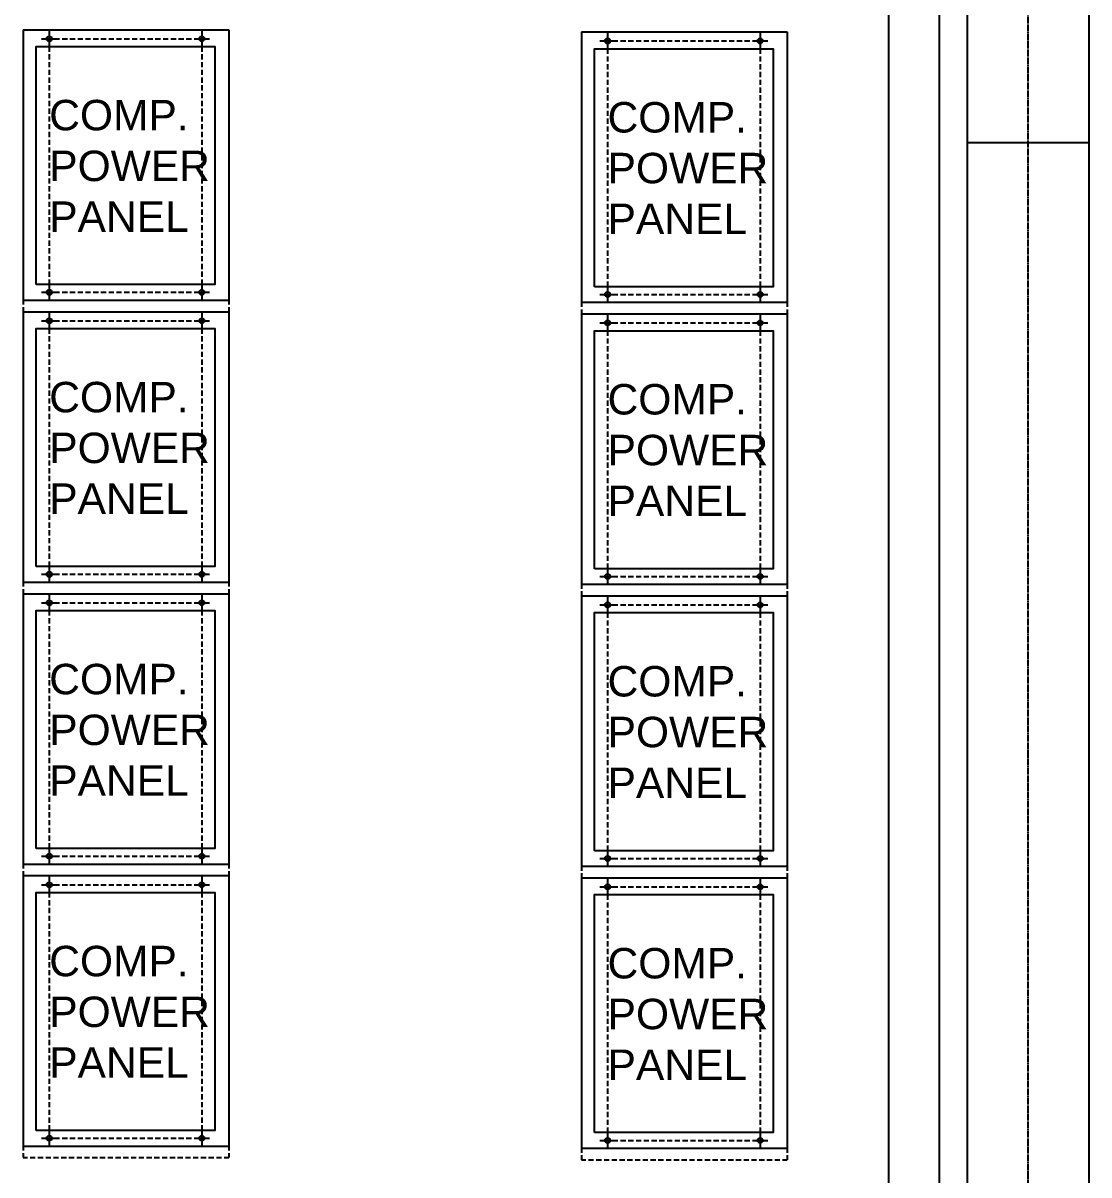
# Model space of a CAD drawing. Header units: millimetres. Extents: x -18489 to 17339, y -1599 to 10961.
# Drawn here: x -14434.2 to -14014.1, y 7926.2 to 8380.1 of the extents above; entities that cross this region are included whole.
import ezdxf

# ---------------------------------------------------------------- set-up
doc = ezdxf.new("R2010")
doc.units = ezdxf.units.MM
doc.linetypes.add('X-CUB3-L10$0$COL-CEN-LIN', pattern=[3.25, 2.5, -0.25, 0.25, -0.25])
for name, color, linetype in [('188K-SM-03-F10-MECH-EQ-Y2257103$0$Micron CUP L10 CDA EQU$0$M-EQPM-AD', 5, 'Continuous'), ('188K-SM-03-F10-MECH-EQ-Y2257103$0$Micron CUP L10 CDA EQU$0$M-PHASE1 AREA', 252, 'Continuous'), ('X-CUB3-L10$0$BEAM-RC(P)', 8, 'Continuous'), ('X-CUB3-L10$0$CCL', 8, 'X-CUB3-L10$0$COL-CEN-LIN'), ('X-CUB3-L10$0$WALL-RC', 8, 'Continuous')]:
    doc.layers.add(name, color=color, linetype=linetype)
doc.styles.add('188K-SM-03-F10-MECH-EQ-Y2257103$0$Micron CUP L10 CDA EQU$0$Standard', font='arial.ttf')

# ---------------------------------------------------------------- blocks, each defined once
blk = doc.blocks.new('188K-SM-03-F10-MECH-EQ-Y2257103$0$Micron CUP L10 CDA EQU$0$A$C2729eb2b')
h = blk.add_hatch(color=256)
edge = h.paths.add_edge_path()
edge.add_arc((5.228166, 99.906666), 0.127, 0, 360)
for points in [[(0, 106.531833), (0, 0)], [(0, 106.531833), (81.047166, 106.531833)], [(10.329333, 106.023833), (10.329333, 99.906666)], [(70.463833, 106.023833), (70.463833, 99.906666)], [(81.047166, 106.531833), (81.047166, 0)], [(7.260166, 102.954666), (13.377333, 102.954666)], [(10.329333, 99.906666), (10.329333, 97.874666)], [(12.361333, 102.954666), (14.393333, 102.954666)], [(15.4305, 102.954666), (17.4625, 102.954666)], [(18.4785, 102.954666), (20.5105, 102.954666)], [(21.547666, 102.954666), (23.579666, 102.954666)], [(24.595666, 102.954666), (26.627666, 102.954666)], [(27.664833, 102.954666), (29.696833, 102.954666)], [(30.712833, 102.954666), (32.744833, 102.954666)], [(33.782, 102.954666), (35.814, 102.954666)], [(36.83, 102.954666), (38.862, 102.954666)], [(39.878, 102.954666), (41.931166, 102.954666)], [(42.947166, 102.954666), (44.979166, 102.954666)], [(45.995166, 102.954666), (48.048333, 102.954666)], [(49.064333, 102.954666), (51.096333, 102.954666)], [(52.112333, 102.954666), (54.1655, 102.954666)], [(55.1815, 102.954666), (57.2135, 102.954666)], [(58.2295, 102.954666), (60.282666, 102.954666)], [(61.298666, 102.954666), (63.330666, 102.954666)], [(64.346666, 102.954666), (66.399833, 102.954666)], [(67.415833, 102.954666), (73.533, 102.954666)], [(70.463833, 99.906666), (70.463833, 97.874666)], [(10.329333, 96.8375), (10.329333, 94.8055)], [(70.463833, 96.8375), (70.463833, 94.8055)], [(10.329333, 93.7895), (10.329333, 91.7575)], [(70.463833, 93.7895), (70.463833, 91.7575)], [(10.329333, 90.7415), (10.329333, 88.688333)], [(10.329333, 87.672333), (10.329333, 85.640333)], [(70.463833, 90.7415), (70.463833, 88.688333)], [(70.463833, 87.672333), (70.463833, 85.640333)], [(10.329333, 84.624333), (10.329333, 82.571166)], [(70.463833, 84.624333), (70.463833, 82.571166)], [(10.329333, 81.555166), (10.329333, 79.523166)], [(10.329333, 78.507166), (10.329333, 76.454)], [(70.463833, 81.555166), (70.463833, 79.523166)], [(70.463833, 78.507166), (70.463833, 76.454)], [(10.329333, 75.438), (10.329333, 73.406)], [(70.463833, 75.438), (70.463833, 73.406)], [(10.329333, 72.39), (10.329333, 70.336833)], [(10.329333, 69.320833), (10.329333, 67.288833)], [(70.463833, 72.39), (70.463833, 70.336833)], [(70.463833, 69.320833), (70.463833, 67.288833)], [(10.329333, 66.272833), (10.329333, 64.219666)], [(70.463833, 66.272833), (70.463833, 64.219666)], [(10.329333, 63.203666), (10.329333, 61.171666)], [(10.329333, 60.155666), (10.329333, 58.1025)], [(70.463833, 63.203666), (70.463833, 61.171666)], [(70.463833, 60.155666), (70.463833, 58.1025)], [(10.329333, 57.0865), (10.329333, 55.0545)], [(70.463833, 57.0865), (70.463833, 55.0545)], [(10.329333, 54.0385), (10.329333, 51.985333)], [(10.329333, 50.969333), (10.329333, 48.937333)], [(70.463833, 54.0385), (70.463833, 51.985333)], [(70.463833, 50.969333), (70.463833, 48.937333)], [(10.329333, 47.921333), (10.329333, 45.889333)], [(70.463833, 47.921333), (70.463833, 45.889333)], [(10.329333, 44.852166), (10.329333, 42.820166)], [(10.329333, 41.804166), (10.329333, 39.772166)], [(70.463833, 44.852166), (70.463833, 42.820166)], [(70.463833, 41.804166), (70.463833, 39.772166)], [(10.329333, 38.735), (10.329333, 36.703)], [(70.463833, 38.735), (70.463833, 36.703)], [(10.329333, 35.687), (10.329333, 33.655)], [(10.329333, 32.617833), (10.329333, 30.585833)], [(70.463833, 35.687), (70.463833, 33.655)], [(70.463833, 32.617833), (70.463833, 30.585833)], [(10.329333, 29.569833), (10.329333, 27.537833)], [(70.463833, 29.569833), (70.463833, 27.537833)], [(10.329333, 26.521833), (10.329333, 24.468666)], [(10.329333, 23.452666), (10.329333, 21.420666)], [(70.463833, 26.521833), (70.463833, 24.468666)], [(70.463833, 23.452666), (70.463833, 21.420666)], [(10.329333, 20.404666), (10.329333, 18.3515)], [(70.463833, 20.404666), (70.463833, 18.3515)], [(10.329333, 17.3355), (10.329333, 15.3035)], [(10.329333, 14.2875), (10.329333, 12.234333)], [(70.463833, 17.3355), (70.463833, 15.3035)], [(70.463833, 14.2875), (70.463833, 12.234333)], [(10.329333, 11.218333), (10.329333, 9.186333)], [(70.463833, 11.218333), (70.463833, 9.186333)], [(10.329333, 8.170333), (10.329333, 6.117166)], [(10.329333, 6.117166), (10.329333, 0)], [(70.463833, 8.170333), (70.463833, 6.117166)], [(70.463833, 6.117166), (70.463833, 0)], [(0, 0), (0, -1.778)], [(0, 0), (81.047166, 0)], [(7.260166, 3.069166), (13.377333, 3.069166)], [(12.361333, 3.069166), (14.393333, 3.069166)], [(15.4305, 3.069166), (17.4625, 3.069166)], [(18.4785, 3.069166), (20.5105, 3.069166)], [(21.547666, 3.069166), (23.579666, 3.069166)], [(24.595666, 3.069166), (26.627666, 3.069166)], [(27.664833, 3.069166), (29.696833, 3.069166)], [(30.712833, 3.069166), (32.744833, 3.069166)], [(33.782, 3.069166), (35.814, 3.069166)], [(36.83, 3.069166), (38.862, 3.069166)], [(39.878, 3.069166), (41.931166, 3.069166)], [(42.947166, 3.069166), (44.979166, 3.069166)], [(45.995166, 3.069166), (48.048333, 3.069166)], [(49.064333, 3.069166), (51.096333, 3.069166)], [(52.112333, 3.069166), (54.1655, 3.069166)], [(55.1815, 3.069166), (57.2135, 3.069166)], [(58.2295, 3.069166), (60.282666, 3.069166)], [(61.298666, 3.069166), (63.330666, 3.069166)], [(64.346666, 3.069166), (66.399833, 3.069166)], [(67.415833, 3.069166), (73.533, 3.069166)], [(81.047166, 0), (81.047166, -1.778)], [(0, -2.794), (0, -4.572)], [(81.047166, -2.794), (81.047166, -4.572)], [(0, -4.572), (1.778, -4.572)], [(2.815166, -4.572), (4.847166, -4.572)], [(5.863166, -4.572), (7.895166, -4.572)], [(8.932333, -4.572), (10.964333, -4.572)], [(11.980333, -4.572), (14.012333, -4.572)], [(15.0495, -4.572), (17.0815, -4.572)], [(18.0975, -4.572), (20.1295, -4.572)], [(21.166666, -4.572), (23.198666, -4.572)], [(24.214666, -4.572), (26.246666, -4.572)], [(27.262666, -4.572), (29.315833, -4.572)], [(30.331833, -4.572), (32.363833, -4.572)], [(33.379833, -4.572), (35.433, -4.572)], [(36.449, -4.572), (38.481, -4.572)], [(39.497, -4.572), (41.550166, -4.572)], [(42.566166, -4.572), (44.598166, -4.572)], [(45.614166, -4.572), (47.667333, -4.572)], [(48.683333, -4.572), (50.715333, -4.572)], [(51.731333, -4.572), (53.7845, -4.572)], [(54.8005, -4.572), (56.8325, -4.572)], [(57.8485, -4.572), (59.901666, -4.572)], [(60.917666, -4.572), (62.949666, -4.572)], [(63.965666, -4.572), (66.018833, -4.572)], [(67.034833, -4.572), (69.066833, -4.572)], [(70.082833, -4.572), (72.136, -4.572)], [(73.152, -4.572), (75.184, -4.572)], [(76.2, -4.572), (78.253166, -4.572)], [(79.269166, -4.572), (81.047166, -4.572)]]:
    blk.add_lwpolyline(points)
blk.add_lwpolyline([(5.228166, 6.117166), (5.228166, 99.906666), (75.565, 99.906666), (75.565, 6.117166)], close=True)
for centre in [(10.329333, 102.954666), (70.463833, 102.954666), (10.329333, 3.069166), (70.463833, 3.069166)]:
    blk.add_circle(centre, 1.01869)
at = {"insert": (10.329333, 98.890666), "char_height": 12, "attachment_point": 1, "style": '188K-SM-03-F10-MECH-EQ-Y2257103$0$Micron CUP L10 CDA EQU$0$Standard'}
blk.add_mtext_dynamic_manual_height_columns('\\PCOMP.\\PPOWER\\PPANEL', width=60.1345, gutter_width=12.5, heights=[92.7735], dxfattribs=at)
blk = doc.blocks.new('188K-SM-03-F10-MECH-EQ-Y2257103')
at = {"layer": '188K-SM-03-F10-MECH-EQ-Y2257103$0$Micron CUP L10 CDA EQU$0$M-EQPM-AD', "lineweight": 0, "ltscale": 0.1}
for p in [(-14214.18, 8270.06), (-14214.18, 8158.96), (-14434.2, 8048.71), (-14214.18, 8047.85), (-14434.2, 7937.6), (-14214.18, 7936.75)]:
    blk.add_blockref('188K-SM-03-F10-MECH-EQ-Y2257103$0$Micron CUP L10 CDA EQU$0$A$C2729eb2b', p, dxfattribs=at)
at = {"layer": '188K-SM-03-F10-MECH-EQ-Y2257103$0$Micron CUP L10 CDA EQU$0$M-PHASE1 AREA', "lineweight": 0, "ltscale": 0.1}
for p in [(-14434.2, 8270.92), (-14434.2, 8159.81)]:
    blk.add_blockref('188K-SM-03-F10-MECH-EQ-Y2257103$0$Micron CUP L10 CDA EQU$0$A$C2729eb2b', p, dxfattribs=at)
blk = doc.blocks.new('X-CUB3-L10$0$CUB3-10')
at = {"layer": 'X-CUB3-L10$0$CCL'}
blk.add_line((-1200, 0), (-1200, 9982.459), dxfattribs=at)
blk = doc.blocks.new('X-CUB3-L10')
at = {"layer": 'X-CUB3-L10$0$BEAM-RC(P)'}
for p, q in [((-14062.15, 8487.46), (-14062.15, 7637.46)), ((-14014.15, 8487.46), (-14014.15, 7637.46)), ((-14062.15, 8333.06), (-14014.15, 8333.06))]:
    blk.add_line(p, q, dxfattribs=at)
at = {"layer": 'X-CUB3-L10$0$WALL-RC'}
for p, q in [((-14093.15, 8487.46), (-14093.15, 7637.46)), ((-14073.15, 8487.46), (-14073.15, 7637.46))]:
    blk.add_line(p, q, dxfattribs=at)
at = {"layer": 'X-CUB3-L10$0$CCL'}
blk.add_blockref('X-CUB3-L10$0$CUB3-10', (-12838.15, -720), dxfattribs=at)

msp = doc.modelspace()

# ---------------------------------------------------------------- block references
msp.add_blockref('188K-SM-03-F10-MECH-EQ-Y2257103', (0, 0))

# ---------------------------------------------------------------- next in the draw order: block references
msp.add_blockref('X-CUB3-L10', (0, 0))

doc.saveas('drawing.dxf')
